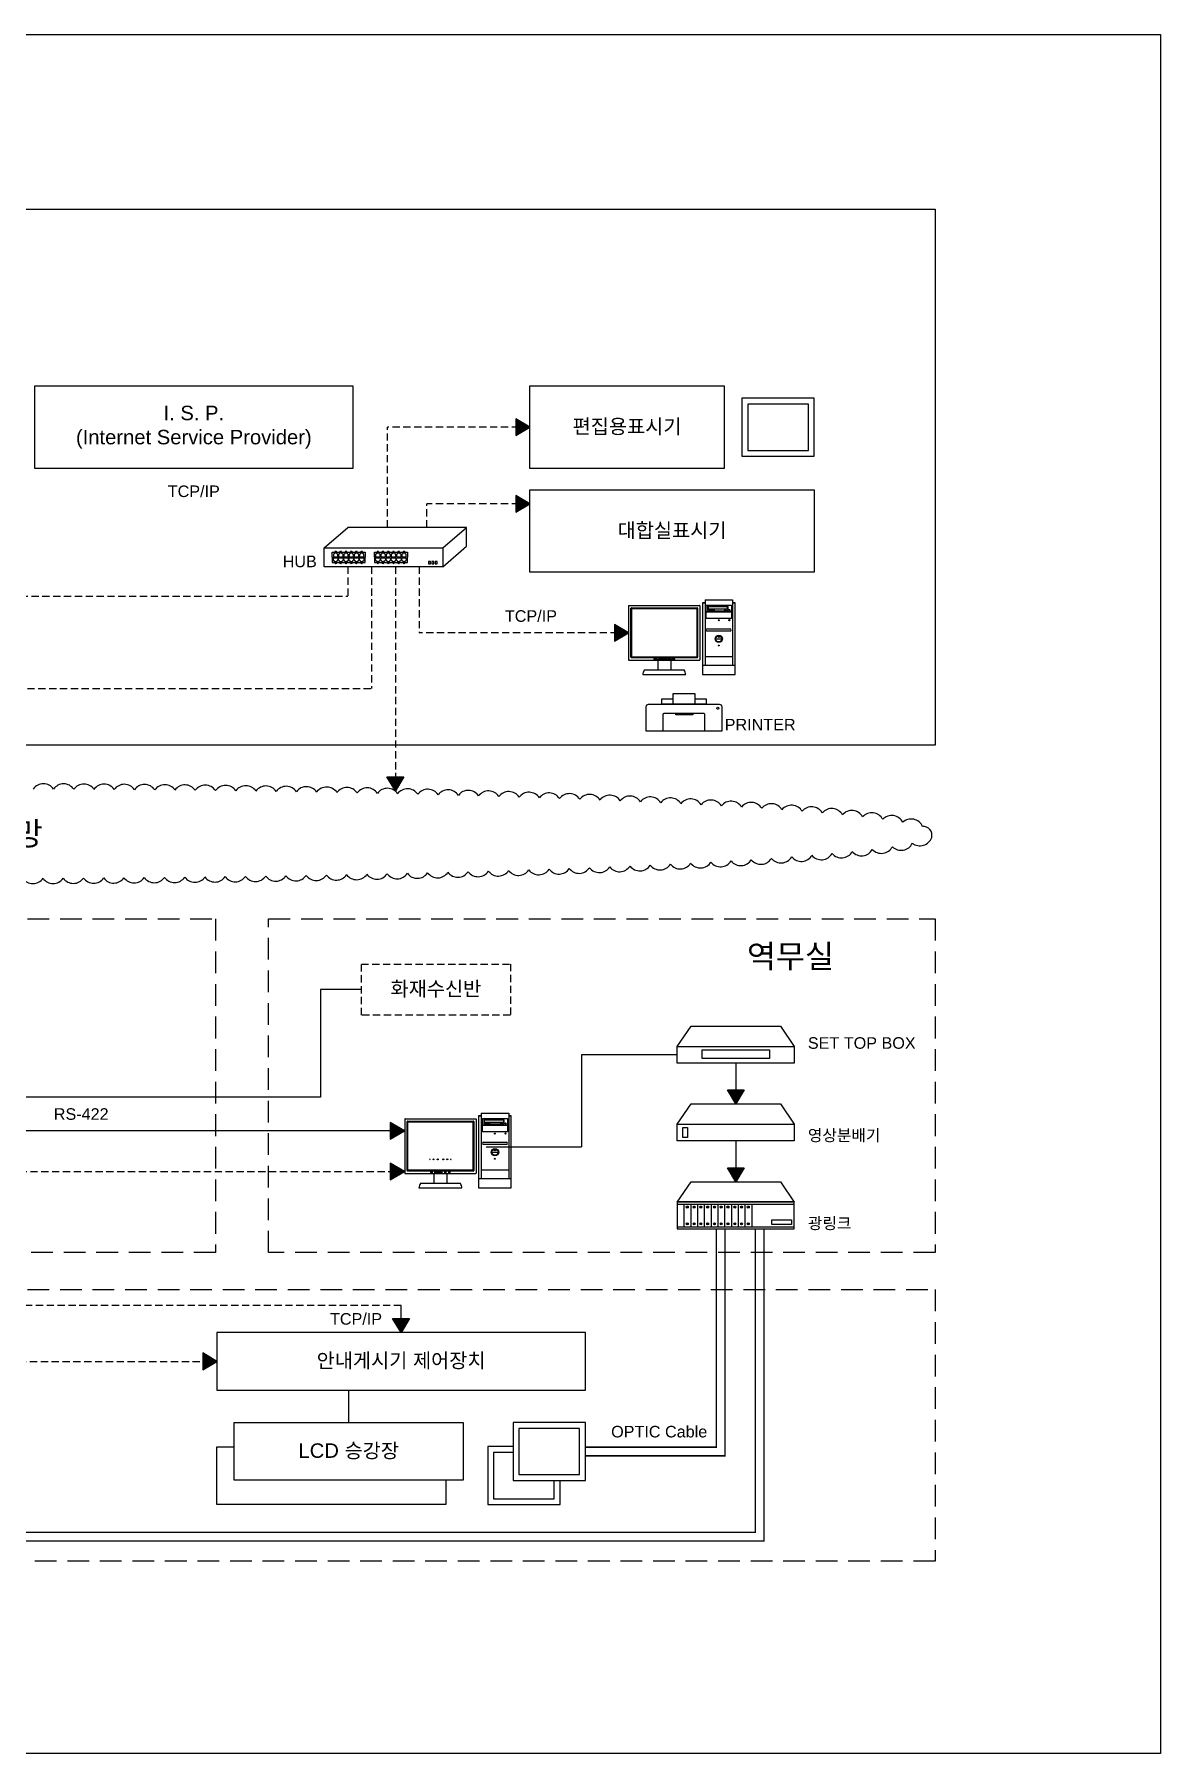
# Model space of a CAD drawing. Header units: millimetres. Extents: x 0 to 841, y 0 to 594.
# Drawn here: x 452 to 841, y 0 to 594 of the extents above; entities that cross this region are included whole.
import ezdxf
from ezdxf.enums import TextEntityAlignment as Align

# ---------------------------------------------------------------- set-up
doc = ezdxf.new("R2010")
doc.units = ezdxf.units.MM
doc.header["$LTSCALE"] = 10
doc.linetypes.add('HIDDEN', pattern=[0.375, 0.25, -0.125])
for name, color, linetype in [('LINE01', 4, 'Continuous'), ('LINE02', 4, 'Continuous'), ('LINE03', 4, 'Continuous'), ('TEXT02', 3, 'Continuous'), ('TEXT03', 3, 'Continuous'), ('TITBOX', 7, 'Continuous')]:
    doc.layers.add(name, color=color, linetype=linetype)
doc.styles.get("Standard").update_dxf_attribs({"font": 'arial.ttf'})

msp = doc.modelspace()

# ---------------------------------------------------------------- hatches: boundary and pattern name
at = {"layer": 'LINE01'}
h = msp.add_hatch(color=256, dxfattribs=at)
h.dxf.hatch_style = 1
h.paths.add_polyline_path([(618.04, 455.36), (622.91, 458.28), (618.04, 461.2)])
h = msp.add_hatch(color=256, dxfattribs=at)
h.dxf.hatch_style = 1
h.paths.add_polyline_path([(618.04, 428.89), (622.91, 431.81), (618.04, 434.73)])
h = msp.add_hatch(color=256, dxfattribs=at)
h.dxf.hatch_style = 1
h.paths.add_polyline_path([(652.18, 384.32), (657.05, 387.25), (652.18, 390.17)])
h = msp.add_hatch(color=256, dxfattribs=at)
h.dxf.hatch_style = 1
h.paths.add_polyline_path([(573.5, 337.46), (576.42, 332.59), (579.34, 337.46)])
h = msp.add_hatch(color=256, dxfattribs=at)
h.dxf.hatch_style = 1
h.paths.add_polyline_path([(691.19, 229.33), (694.11, 224.46), (697.03, 229.33)])
h = msp.add_hatch(color=256, dxfattribs=at)
h.dxf.hatch_style = 1
h.paths.add_polyline_path([(574.66, 212.27), (579.53, 215.19), (574.66, 218.11)])
h = msp.add_hatch(color=256, dxfattribs=at)
h.dxf.hatch_style = 1
h.paths.add_polyline_path([(574.66, 198.19), (579.54, 201.11), (574.66, 204.03)])
h = msp.add_hatch(color=256, dxfattribs=at)
h.dxf.hatch_style = 1
h.paths.add_polyline_path([(691.19, 202.44), (694.11, 197.57), (697.03, 202.44)])
h = msp.add_hatch(color=256, dxfattribs=at)
h.dxf.hatch_style = 1
h.paths.add_polyline_path([(575.47, 150.35), (578.39, 145.47), (581.31, 150.35)])
h = msp.add_hatch(color=256, dxfattribs=at)
h.dxf.hatch_style = 1
h.paths.add_polyline_path([(509.81, 132.61), (514.68, 135.53), (509.81, 138.45)])

# ---------------------------------------------------------------- linework, layer by layer
at = {"layer": 'LINE01', "linetype": 'HIDDEN'}
for p, q in [((573.64, 423.66), (573.64, 458.28)), ((622.91, 458.28), (573.64, 458.28)), ((622.91, 431.81), (587.35, 431.81)), ((587.35, 423.66), (587.35, 431.81)), ((559.98, 410.07), (559.98, 399.95)), ((568.2, 410.07), (568.2, 368.01)), ((576.42, 410.07), (576.42, 332.59)), ((584.64, 410.07), (584.64, 387.25)), ((401.84, 399.95), (559.98, 399.95)), ((657.05, 387.25), (584.64, 387.25)), ((374.2, 368.01), (568.2, 368.01)), ((438.97, 201.11), (579.54, 201.11)), ((578.39, 154.82), (417.08, 154.82)), ((326.32, 135.53), (514.68, 135.53))]:
    msp.add_line(p, q, dxfattribs=at)
at = {"layer": 'LINE01'}
for p, q in [((564.65, 264), (550.56, 264)), ((550.56, 264), (550.56, 226.82)), ((640.74, 241.47), (640.74, 209.7)), ((673.89, 241.47), (640.74, 241.47)), ((694.11, 238.6), (694.11, 224.46)), ((550.56, 226.82), (361.19, 226.82)), ((579.53, 215.19), (361.19, 215.19)), ((607.85, 209.7), (640.74, 209.7)), ((694.11, 211.71), (694.11, 197.57)), ((578.39, 145.47), (578.39, 154.82)), ((560.29, 114.38), (560.29, 125.59))]:
    msp.add_line(p, q, dxfattribs=at)
for points in [[(77.99, 533.65), (763.01, 533.65), (763.01, 348.38), (77.99, 348.38)], [(618.04, 455.36), (622.91, 458.28), (618.04, 461.2)], [(618.04, 428.89), (622.91, 431.81), (618.04, 434.73)], [(652.18, 384.32), (657.05, 387.25), (652.18, 390.17)], [(579.34, 337.46), (576.42, 332.59), (573.5, 337.46)], [(697.03, 229.33), (694.11, 224.46), (691.19, 229.33)], [(574.66, 212.27), (579.53, 215.19), (574.66, 218.11)], [(574.66, 198.19), (579.54, 201.11), (574.66, 204.03)], [(697.03, 202.44), (694.11, 197.57), (691.19, 202.44)], [(581.31, 150.35), (578.39, 145.47), (575.47, 150.35)], [(509.81, 132.61), (514.68, 135.53), (509.81, 138.45)]]:
    msp.add_lwpolyline(points, close=True, dxfattribs=at)
at = {"layer": 'LINE01', "linetype": 'HIDDEN', "ltscale": 3}
for points in [[(77.99, 288.38), (514.27, 288.38), (514.27, 173.08), (77.99, 173.08)], [(532.57, 288.38), (763.01, 288.38), (763.01, 173.08), (532.57, 173.08)], [(77.99, 160.33), (763.01, 160.33), (763.01, 66.46), (77.99, 66.46)]]:
    msp.add_lwpolyline(points, close=True, dxfattribs=at)
at = {"layer": 'LINE01', "const_width": 0.5}
for points in [[(303.57, 86.07), (303.57, 73.44), (703.86, 73.44), (703.86, 181.32)], [(306.57, 86.07), (306.57, 76.44), (700.86, 76.44), (700.86, 181.32)], [(642.1, 102.88), (690.37, 102.88), (690.37, 181.32)], [(642.1, 105.88), (687.37, 105.88), (687.37, 181.32)]]:
    msp.add_lwpolyline(points, dxfattribs=at)
at = {"layer": 'LINE02', "linetype": 'Continuous'}
for points in [[(451.72, 472.52), (561.74, 472.52), (561.74, 444.04), (451.72, 444.04)], [(642.1, 145.47), (514.68, 145.47), (514.68, 125.59), (642.1, 125.59)]]:
    msp.add_lwpolyline(points, close=True, dxfattribs=at)
at = {"layer": 'LINE02'}
for points in [[(622.91, 472.52), (690.12, 472.52), (690.12, 444.04), (622.91, 444.04)], [(622.91, 436.63), (721.24, 436.63), (721.24, 408.15), (622.91, 408.15)], [(520.69, 114.38), (599.89, 114.38), (599.89, 94.49), (520.69, 94.49)]]:
    msp.add_lwpolyline(points, close=True, dxfattribs=at)
msp.add_lwpolyline([(447.59, 302.41, 0.520567), (454.59, 302.44, 0.520567), (461.59, 302.47, 0.520567), (468.59, 302.51, 0.520567), (475.59, 302.56, 0.520567), (482.59, 302.62, 0.520567), (489.59, 302.68, 0.520567), (496.59, 302.75, 0.520567), (503.59, 302.82, 0.520567), (510.59, 302.9, 0.520567), (517.59, 302.99, 0.520567), (524.59, 303.09, 0.520567), (531.59, 303.2, 0.520567), (538.59, 303.31, 0.520567), (545.59, 303.43, 0.520567), (552.59, 303.56, 0.520567), (559.59, 303.69, 0.520567), (566.58, 303.84, 0.520567), (573.58, 303.99, 0.520567), (580.58, 304.15, 0.520567), (587.58, 304.33, 0.520567), (594.58, 304.51, 0.520567), (601.57, 304.7, 0.520567), (608.57, 304.9, 0.520567), (615.57, 305.12, 0.520567), (622.56, 305.34, 0.520567), (629.56, 305.58, 0.520567), (636.55, 305.83, 0.520567), (643.55, 306.09, 0.520567), (650.54, 306.37, 0.520567), (657.54, 306.67, 0.520567), (664.53, 306.98, 0.520567), (671.52, 307.31, 0.520567), (678.51, 307.66, 0.520567), (685.5, 308.03, 0.520567), (692.49, 308.43, 0.520567), (699.48, 308.86, 0.520567), (706.46, 309.32, 0.520567), (713.45, 309.82, 0.520567), (720.43, 310.37, 0.520567), (727.4, 310.97, 0.520567), (734.37, 311.65, 0.520567), (741.32, 312.42, 0.520567), (748.26, 313.35, 0.520567), (755.16, 314.55, 0.520567), (761.84, 316.57, 0.520567), (758.68, 320.3, 0.520567), (751.84, 321.77, 0.520567), (744.92, 322.81, 0.520567), (737.97, 323.66, 0.520567), (731.01, 324.38, 0.520567), (724.04, 325.02, 0.520567), (717.06, 325.59, 0.520567), (710.08, 326.12, 0.520567), (703.1, 326.6, 0.520567), (696.11, 327.04, 0.520567), (689.12, 327.45, 0.520567), (682.13, 327.84, 0.520567), (675.14, 328.2, 0.520567), (668.15, 328.54, 0.520567), (661.16, 328.87, 0.520567), (654.17, 329.17, 0.520567), (647.17, 329.46, 0.520567), (640.18, 329.73, 0.520567), (633.18, 329.98, 0.520567), (626.19, 330.23, 0.520567), (619.19, 330.46, 0.520567), (612.19, 330.68, 0.520567), (605.2, 330.89, 0.520567), (598.2, 331.08, 0.520567), (591.2, 331.27, 0.520567), (584.2, 331.45, 0.520567), (577.21, 331.62, 0.520567), (570.21, 331.77, 0.520567), (563.21, 331.92, 0.520567), (556.21, 332.06, 0.520567), (549.21, 332.2, 0.520567), (542.21, 332.32, 0.520567), (535.21, 332.44, 0.520567), (528.21, 332.55, 0.520567), (521.22, 332.65, 0.520567), (514.22, 332.74, 0.520567), (507.22, 332.83, 0.520567), (500.22, 332.91, 0.520567), (493.22, 332.98, 0.520567), (486.22, 333.04, 0.520567), (479.22, 333.1, 0.520567), (472.22, 333.15, 0.520567), (465.22, 333.2, 0.520567), (458.22, 333.24, 0.520567), (451.22, 333.27, 0.520567)], format="xyb", dxfattribs=at)
at = {"layer": 'LINE02', "linetype": 'HIDDEN'}
msp.add_lwpolyline([(564.65, 272.81), (616.18, 272.81), (616.18, 255.18), (564.65, 255.18)], close=True, dxfattribs=at)
at = {"layer": 'LINE02'}
msp.add_lwpolyline([(593.88, 94.49), (593.88, 86.07), (514.68, 86.07), (514.68, 105.96), (520.69, 105.96)], dxfattribs=at)
at = {"layer": 'LINE03', "linetype": 'Continuous'}
for p, q in [((588.57, 411.84), (587.91, 411.84)), ((587.91, 411.84), (587.91, 411.12)), ((587.91, 411.12), (588.57, 411.12)), ((588.57, 411.12), (588.57, 411.84)), ((589.7, 411.84), (589.03, 411.84)), ((589.03, 411.84), (589.03, 411.12)), ((589.03, 411.12), (589.7, 411.12)), ((589.7, 411.12), (589.7, 411.84)), ((590.82, 411.84), (590.16, 411.84)), ((590.16, 411.84), (590.16, 411.12)), ((590.16, 411.12), (590.82, 411.12)), ((590.82, 411.12), (590.82, 411.84)), ((714.34, 190.67), (673.89, 190.67)), ((673.89, 189.88), (714.34, 189.88)), ((673.89, 189.88), (714.34, 189.88)), ((673.89, 189.88), (714.34, 189.88)), ((676.17, 189.88), (676.17, 182)), ((677.14, 188.65), (677.55, 189.05)), ((678.52, 189.88), (678.52, 182)), ((679.49, 188.65), (679.89, 189.05)), ((680.86, 189.88), (680.86, 182)), ((680.86, 189.88), (680.86, 182)), ((681.83, 188.65), (682.24, 189.05)), ((683.2, 189.88), (683.2, 182)), ((683.2, 189.88), (683.2, 182)), ((684.17, 188.65), (684.58, 189.05)), ((685.55, 189.88), (685.55, 182)), ((686.52, 188.65), (686.92, 189.05)), ((687.89, 189.88), (687.89, 182)), ((688.86, 188.65), (689.27, 189.05)), ((690.24, 189.88), (690.24, 182)), ((691.21, 188.65), (691.61, 189.05)), ((692.58, 189.88), (692.58, 182)), ((693.55, 188.65), (693.95, 189.05)), ((694.92, 189.88), (694.92, 182)), ((695.89, 188.65), (696.3, 189.05)), ((697.27, 189.88), (697.27, 182)), ((698.24, 188.65), (698.64, 189.05)), ((699.61, 189.88), (699.61, 182)), ((673.89, 182), (714.34, 182)), ((677.14, 182.83), (677.55, 183.23)), ((679.49, 182.83), (679.89, 183.23)), ((681.83, 182.83), (682.24, 183.23)), ((684.17, 182.83), (684.58, 183.23)), ((686.52, 182.83), (686.92, 183.23)), ((688.86, 182.83), (689.27, 183.23)), ((691.21, 182.83), (691.61, 183.23)), ((693.55, 182.83), (693.95, 183.23)), ((695.89, 182.83), (696.3, 183.23)), ((698.24, 182.83), (698.64, 183.23))]:
    msp.add_line(p, q, dxfattribs=at)
at = {"layer": 'LINE03'}
for p, q in [((683.47, 398.68), (683.47, 376.09)), ((683.47, 398.68), (693, 398.68)), ((693, 398.68), (693, 376.09)), ((657.05, 396.59), (657.05, 377.9)), ((657.16, 396.7), (681.61, 396.7)), ((657.88, 378.77), (657.88, 395.72)), ((658.14, 395.61), (657.93, 395.83)), ((658.04, 395.87), (680.73, 395.87)), ((658.14, 378.88), (658.14, 395.61)), ((658.14, 395.61), (680.63, 395.61)), ((680.63, 395.61), (680.84, 395.83)), ((680.63, 395.61), (680.63, 378.88)), ((680.89, 395.72), (680.89, 378.77)), ((681.71, 396.59), (681.71, 377.9)), ((682.61, 397.65), (683.47, 397.65)), ((684.36, 396.34), (684.36, 395.06)), ((684.53, 396.51), (691.18, 396.51)), ((684.53, 394.89), (691.18, 394.89)), ((684.56, 396.28), (691.15, 396.28)), ((684.56, 396.28), (684.56, 395.55)), ((684.56, 395.55), (691.15, 395.55)), ((685.47, 395.23), (685.47, 395.1)), ((685.47, 395.23), (686, 395.23)), ((685.47, 395.1), (686, 395.1)), ((686, 395.23), (686, 395.1)), ((686.32, 395.21), (686.59, 395.21)), ((686.32, 395.21), (686.32, 395.12)), ((686.32, 395.12), (686.59, 395.12)), ((686.59, 395.21), (686.59, 395.12)), ((690.16, 395.23), (690.16, 395.1)), ((690.16, 395.23), (690.69, 395.23)), ((690.16, 395.1), (690.69, 395.1)), ((690.69, 395.23), (690.69, 395.1)), ((691.15, 396.28), (691.15, 395.55)), ((691.35, 396.34), (691.35, 395.06)), ((693, 397.65), (693.87, 397.65)), ((682.61, 388.33), (682.61, 379.84)), ((684.28, 388.58), (692.19, 388.58)), ((684.28, 387.87), (692.19, 387.87)), ((686.93, 385.15), (689.54, 385.15)), ((657.16, 377.79), (681.61, 377.79)), ((658.14, 378.88), (657.93, 378.66)), ((680.73, 378.62), (658.04, 378.62)), ((680.63, 378.88), (658.14, 378.88)), ((662.57, 374.4), (676.21, 374.4)), ((665.85, 378.29), (666.74, 378.29)), ((666.74, 378.03), (665.85, 378.03)), ((667.13, 377.79), (667.13, 374.4)), ((667.26, 378.29), (668.14, 378.29)), ((668.14, 378.03), (667.26, 378.03)), ((668.66, 378.29), (670.11, 378.29)), ((670.11, 378.03), (668.66, 378.03)), ((670.63, 378.29), (671.51, 378.29)), ((671.51, 378.03), (670.63, 378.03)), ((671.64, 377.79), (671.64, 374.4)), ((672.03, 378.29), (672.92, 378.29)), ((672.92, 378.03), (672.03, 378.03)), ((680.63, 378.88), (680.84, 378.66)), ((682.61, 376.09), (693.87, 376.09)), ((683.47, 379), (693, 379)), ((661.94, 372.83), (676.82, 372.83)), ((605.21, 220.3), (606.08, 220.3)), ((606.08, 221.33), (606.08, 198.74)), ((606.08, 221.33), (615.61, 221.33)), ((615.61, 221.33), (615.61, 198.74)), ((615.61, 220.3), (616.47, 220.3)), ((579.66, 219.24), (579.66, 200.55)), ((579.76, 219.35), (604.21, 219.35)), ((580.48, 201.42), (580.48, 218.36)), ((580.74, 218.26), (580.53, 218.47)), ((580.64, 218.52), (603.34, 218.52)), ((580.74, 201.53), (580.74, 218.26)), ((580.74, 218.26), (603.23, 218.26)), ((603.23, 218.26), (603.45, 218.47)), ((603.23, 218.26), (603.23, 201.53)), ((603.49, 218.36), (603.49, 201.42)), ((604.32, 219.24), (604.32, 200.55)), ((606.96, 218.99), (606.96, 217.71)), ((607.13, 219.16), (613.78, 219.16)), ((607.13, 217.54), (613.78, 217.54)), ((607.16, 218.93), (613.76, 218.93)), ((607.16, 218.93), (607.16, 218.2)), ((607.16, 218.2), (613.76, 218.2)), ((608.07, 217.88), (608.07, 217.75)), ((608.07, 217.88), (608.6, 217.88)), ((608.07, 217.75), (608.6, 217.75)), ((608.6, 217.88), (608.6, 217.75)), ((608.92, 217.86), (609.19, 217.86)), ((608.92, 217.86), (608.92, 217.77)), ((608.92, 217.77), (609.19, 217.77)), ((609.19, 217.86), (609.19, 217.77)), ((612.77, 217.88), (612.77, 217.75)), ((612.77, 217.88), (613.3, 217.88)), ((612.77, 217.75), (613.3, 217.75)), ((613.3, 217.88), (613.3, 217.75)), ((613.76, 218.93), (613.76, 218.2)), ((613.95, 218.99), (613.95, 217.71)), ((605.21, 210.97), (605.21, 202.49)), ((606.89, 211.23), (614.8, 211.23)), ((606.89, 210.52), (614.8, 210.52)), ((609.54, 207.8), (612.15, 207.8)), ((579.76, 200.44), (604.21, 200.44)), ((580.74, 201.53), (580.53, 201.31)), ((603.34, 201.27), (580.64, 201.27)), ((603.23, 201.53), (580.74, 201.53)), ((585.17, 197.05), (598.81, 197.05)), ((588.46, 200.94), (589.34, 200.94)), ((589.34, 200.68), (588.46, 200.68)), ((589.73, 200.44), (589.73, 197.05)), ((589.86, 200.94), (590.75, 200.94)), ((590.75, 200.68), (589.86, 200.68)), ((591.27, 200.94), (592.71, 200.94)), ((592.71, 200.68), (591.27, 200.68)), ((593.23, 200.94), (594.12, 200.94)), ((594.12, 200.68), (593.23, 200.68)), ((594.24, 200.44), (594.24, 197.05)), ((594.63, 200.94), (595.52, 200.94)), ((595.52, 200.68), (594.63, 200.68)), ((603.23, 201.53), (603.45, 201.31)), ((605.21, 198.74), (616.47, 198.74)), ((606.08, 201.65), (615.61, 201.65)), ((584.55, 195.48), (599.43, 195.48))]:
    msp.add_line(p, q, dxfattribs=at)
at = {"layer": 'LINE03', "linetype": 'Continuous'}
for points in [[(696.24, 448.28), (721.24, 448.28), (721.24, 468.28), (696.24, 468.28)], [(698.24, 450.28), (719.24, 450.28), (719.24, 466.28), (698.24, 466.28)], [(551.75, 416.57), (592.87, 416.57), (592.87, 410.07), (551.75, 410.07)], [(554.98, 413.51), (556.53, 413.51), (556.53, 414.43), (556.32, 414.43), (556.32, 414.65), (556.04, 414.65), (556.04, 414.92), (555.46, 414.92), (555.46, 414.65), (555.19, 414.65), (555.19, 414.43), (554.98, 414.43)], [(554.98, 413.15), (556.53, 413.15), (556.53, 412.23), (556.32, 412.23), (556.32, 412.02), (556.04, 412.02), (556.04, 411.74), (555.46, 411.74), (555.46, 412.02), (555.19, 412.02), (555.19, 412.23), (554.98, 412.23)], [(556.79, 413.51), (558.34, 413.51), (558.34, 414.43), (558.13, 414.43), (558.13, 414.65), (557.85, 414.65), (557.85, 414.92), (557.27, 414.92), (557.27, 414.65), (557, 414.65), (557, 414.43), (556.79, 414.43)], [(556.79, 413.15), (558.34, 413.15), (558.34, 412.23), (558.13, 412.23), (558.13, 412.02), (557.85, 412.02), (557.85, 411.74), (557.27, 411.74), (557.27, 412.02), (557, 412.02), (557, 412.23), (556.79, 412.23)], [(558.6, 413.51), (560.15, 413.51), (560.15, 414.43), (559.94, 414.43), (559.94, 414.65), (559.66, 414.65), (559.66, 414.92), (559.08, 414.92), (559.08, 414.65), (558.8, 414.65), (558.8, 414.43), (558.6, 414.43)], [(558.6, 413.15), (560.15, 413.15), (560.15, 412.23), (559.94, 412.23), (559.94, 412.02), (559.66, 412.02), (559.66, 411.74), (559.08, 411.74), (559.08, 412.02), (558.8, 412.02), (558.8, 412.23), (558.6, 412.23)], [(560.4, 413.51), (561.95, 413.51), (561.95, 414.43), (561.75, 414.43), (561.75, 414.65), (561.47, 414.65), (561.47, 414.92), (560.89, 414.92), (560.89, 414.65), (560.61, 414.65), (560.61, 414.43), (560.4, 414.43)], [(560.4, 413.15), (561.95, 413.15), (561.95, 412.23), (561.75, 412.23), (561.75, 412.02), (561.47, 412.02), (561.47, 411.74), (560.89, 411.74), (560.89, 412.02), (560.61, 412.02), (560.61, 412.23), (560.4, 412.23)], [(562.21, 413.51), (563.76, 413.51), (563.76, 414.43), (563.55, 414.43), (563.55, 414.65), (563.28, 414.65), (563.28, 414.92), (562.7, 414.92), (562.7, 414.65), (562.42, 414.65), (562.42, 414.43), (562.21, 414.43)], [(562.21, 413.15), (563.76, 413.15), (563.76, 412.23), (563.55, 412.23), (563.55, 412.02), (563.28, 412.02), (563.28, 411.74), (562.7, 411.74), (562.7, 412.02), (562.42, 412.02), (562.42, 412.23), (562.21, 412.23)], [(564.02, 413.51), (565.57, 413.51), (565.57, 414.43), (565.36, 414.43), (565.36, 414.65), (565.09, 414.65), (565.09, 414.92), (564.51, 414.92), (564.51, 414.65), (564.23, 414.65), (564.23, 414.43), (564.02, 414.43)], [(564.02, 413.15), (565.57, 413.15), (565.57, 412.23), (565.36, 412.23), (565.36, 412.02), (565.09, 412.02), (565.09, 411.74), (564.51, 411.74), (564.51, 412.02), (564.23, 412.02), (564.23, 412.23), (564.02, 412.23)], [(569.59, 413.51), (571.14, 413.51), (571.14, 414.43), (570.93, 414.43), (570.93, 414.65), (570.65, 414.65), (570.65, 414.92), (570.07, 414.92), (570.07, 414.65), (569.8, 414.65), (569.8, 414.43), (569.59, 414.43)], [(569.59, 413.15), (571.14, 413.15), (571.14, 412.23), (570.93, 412.23), (570.93, 412.02), (570.65, 412.02), (570.65, 411.74), (570.07, 411.74), (570.07, 412.02), (569.8, 412.02), (569.8, 412.23), (569.59, 412.23)], [(571.4, 413.51), (572.95, 413.51), (572.95, 414.43), (572.74, 414.43), (572.74, 414.65), (572.46, 414.65), (572.46, 414.92), (571.88, 414.92), (571.88, 414.65), (571.61, 414.65), (571.61, 414.43), (571.4, 414.43)], [(571.4, 413.15), (572.95, 413.15), (572.95, 412.23), (572.74, 412.23), (572.74, 412.02), (572.46, 412.02), (572.46, 411.74), (571.88, 411.74), (571.88, 412.02), (571.61, 412.02), (571.61, 412.23), (571.4, 412.23)], [(573.21, 413.51), (574.76, 413.51), (574.76, 414.43), (574.55, 414.43), (574.55, 414.65), (574.27, 414.65), (574.27, 414.92), (573.69, 414.92), (573.69, 414.65), (573.41, 414.65), (573.41, 414.43), (573.21, 414.43)], [(573.21, 413.15), (574.76, 413.15), (574.76, 412.23), (574.55, 412.23), (574.55, 412.02), (574.27, 412.02), (574.27, 411.74), (573.69, 411.74), (573.69, 412.02), (573.41, 412.02), (573.41, 412.23), (573.21, 412.23)], [(575.01, 413.51), (576.56, 413.51), (576.56, 414.43), (576.36, 414.43), (576.36, 414.65), (576.08, 414.65), (576.08, 414.92), (575.5, 414.92), (575.5, 414.65), (575.22, 414.65), (575.22, 414.43), (575.01, 414.43)], [(575.01, 413.15), (576.56, 413.15), (576.56, 412.23), (576.36, 412.23), (576.36, 412.02), (576.08, 412.02), (576.08, 411.74), (575.5, 411.74), (575.5, 412.02), (575.22, 412.02), (575.22, 412.23), (575.01, 412.23)], [(576.82, 413.51), (578.37, 413.51), (578.37, 414.43), (578.16, 414.43), (578.16, 414.65), (577.89, 414.65), (577.89, 414.92), (577.31, 414.92), (577.31, 414.65), (577.03, 414.65), (577.03, 414.43), (576.82, 414.43)], [(576.82, 413.15), (578.37, 413.15), (578.37, 412.23), (578.16, 412.23), (578.16, 412.02), (577.89, 412.02), (577.89, 411.74), (577.31, 411.74), (577.31, 412.02), (577.03, 412.02), (577.03, 412.23), (576.82, 412.23)], [(578.63, 413.51), (580.18, 413.51), (580.18, 414.43), (579.97, 414.43), (579.97, 414.65), (579.7, 414.65), (579.7, 414.92), (579.12, 414.92), (579.12, 414.65), (578.84, 414.65), (578.84, 414.43), (578.63, 414.43)], [(578.63, 413.15), (580.18, 413.15), (580.18, 412.23), (579.97, 412.23), (579.97, 412.02), (579.7, 412.02), (579.7, 411.74), (579.12, 411.74), (579.12, 412.02), (578.84, 412.02), (578.84, 412.23), (578.63, 412.23)], [(673.89, 244.35), (714.34, 244.35), (714.34, 238.6), (673.89, 238.6)], [(682.46, 243.17), (705.77, 243.17), (705.77, 240.11), (682.46, 240.11)], [(673.89, 217.45), (714.34, 217.45), (714.34, 211.71), (673.89, 211.71)], [(675.78, 216.28), (677.46, 216.28), (677.46, 212.89), (675.78, 212.89)], [(673.89, 181.32), (714.34, 181.32), (714.34, 190.56), (673.89, 190.56)], [(706.56, 184.43), (713.39, 184.43), (713.39, 182.81), (706.56, 182.81)], [(617.1, 94.38), (642.1, 94.38), (642.1, 114.38), (617.1, 114.38)], [(619.1, 96.38), (640.1, 96.38), (640.1, 112.38), (619.1, 112.38)]]:
    msp.add_lwpolyline(points, close=True, dxfattribs=at)
at = {"layer": 'LINE03', "linetype": 'Continuous', "flags": 128}
for points in [[(551.75, 416.57), (559.94, 423.66)], [(601.05, 423.66), (559.94, 423.66)], [(592.87, 416.57), (601.05, 423.66)], [(601.05, 417.17), (601.05, 423.66)], [(592.87, 410.07), (601.05, 417.17)]]:
    msp.add_lwpolyline(points, dxfattribs=at)
at = {"layer": 'LINE03', "linetype": 'Continuous'}
for points in [[(554.58, 413.33), (554.58, 415.07), (566.02, 415.07), (566.02, 413.33)], [(554.58, 413.33), (566.02, 413.33)], [(554.58, 413.33), (554.58, 411.59), (566.02, 411.59), (566.02, 413.33)], [(554.58, 413.33), (566.02, 413.33)], [(569.19, 413.33), (569.19, 415.07), (580.63, 415.07), (580.63, 413.33)], [(569.19, 413.33), (569.19, 411.59), (580.63, 411.59), (580.63, 413.33)], [(673.89, 244.35), (678.71, 251.35), (709.52, 251.35), (714.34, 244.35)], [(673.89, 217.45), (678.71, 224.46), (709.52, 224.46), (714.34, 217.45)], [(673.89, 190.56), (678.71, 197.57), (709.52, 197.57), (714.34, 190.56)], [(617.1, 106.07), (608.35, 106.07), (608.35, 86.07), (633.35, 86.07), (633.35, 94.38)], [(617.1, 104.07), (610.35, 104.07), (610.35, 88.07), (631.35, 88.07), (631.35, 94.38)]]:
    msp.add_lwpolyline(points, dxfattribs=at)
at = {"layer": 'LINE03'}
for points in [[(683.47, 397.65), (682.61, 397.65), (682.61, 372.83), (693.87, 372.83), (693.87, 397.65), (693, 397.65)], [(679.95, 364.44), (683.85, 364.44), (683.85, 362.58), (668.52, 362.58), (668.52, 364.44), (672.42, 364.44)], [(672.42, 362.58), (672.42, 366.25), (679.95, 366.25), (679.95, 362.58)], [(606.08, 220.3), (605.21, 220.3), (605.21, 195.48), (616.47, 195.48), (616.47, 220.3), (615.61, 220.3)]]:
    msp.add_lwpolyline(points, dxfattribs=at)
for points in [[(683.88, 396.84), (692.58, 396.84), (692.58, 394.52), (683.88, 394.52)], [(683.88, 394.52), (692.58, 394.52), (692.58, 392.21), (683.88, 392.21)], [(673.36, 359.52), (679.31, 359.52), (679.31, 358.89), (673.36, 358.89)], [(606.49, 219.49), (615.18, 219.49), (615.18, 217.17), (606.49, 217.17)], [(606.49, 217.17), (615.18, 217.17), (615.18, 214.86), (606.49, 214.86)]]:
    msp.add_lwpolyline(points, close=True, dxfattribs=at)
msp.add_lwpolyline([(663.97, 362.58), (688.41, 362.58, -0.414214), (689.25, 361.74), (689.25, 353.24), (663.13, 353.24), (663.13, 361.74, -0.414214)], format="xyb", close=True, dxfattribs=at)
at = {"layer": 'LINE03', "flags": 128}
msp.add_lwpolyline([(669.05, 353.24), (669.05, 359.1, -0.414214), (669.47, 359.52), (682.9, 359.52, -0.414214), (683.32, 359.1), (683.32, 353.24)], format="xyb", dxfattribs=at)
at = {"layer": 'LINE03'}
for centre, radius in [((685.04, 395.17), 0.113), ((691.91, 395.09), 0.212), ((688.24, 385.15), 1.3), ((688.24, 385.15), 1.06), ((688.24, 385.15), 1.06), ((688.24, 391.57), 0.169), ((691.91, 391.62), 0.212), ((688.24, 385.83), 0.212), ((688.24, 382.86), 0.169), ((687.94, 361.16), 0.352), ((607.65, 217.82), 0.113), ((610.84, 214.22), 0.169), ((614.51, 217.74), 0.212), ((614.51, 214.27), 0.212), ((610.84, 207.8), 1.3), ((610.84, 207.8), 1.06), ((610.84, 207.8), 1.06), ((610.84, 208.48), 0.212), ((610.84, 205.51), 0.169)]:
    msp.add_circle(centre, radius, dxfattribs=at)
at = {"layer": 'LINE03', "linetype": 'Continuous'}
for centre, radius in [((677.35, 188.85), 0.343), ((677.35, 188.85), 0.286), ((679.69, 188.85), 0.343), ((679.69, 188.85), 0.286), ((682.03, 188.85), 0.343), ((682.03, 188.85), 0.286), ((684.38, 188.85), 0.343), ((684.38, 188.85), 0.286), ((686.72, 188.85), 0.343), ((686.72, 188.85), 0.286), ((689.06, 188.85), 0.343), ((689.06, 188.85), 0.286), ((691.41, 188.85), 0.343), ((691.41, 188.85), 0.286), ((693.75, 188.85), 0.343), ((693.75, 188.85), 0.286), ((696.1, 188.85), 0.343), ((696.1, 188.85), 0.286), ((698.44, 188.85), 0.343), ((698.44, 188.85), 0.286), ((677.35, 183.03), 0.343), ((677.35, 183.03), 0.286), ((679.69, 183.03), 0.343), ((679.69, 183.03), 0.286), ((682.03, 183.03), 0.343), ((682.03, 183.03), 0.286), ((684.38, 183.03), 0.343), ((684.38, 183.03), 0.286), ((686.72, 183.03), 0.343), ((686.72, 183.03), 0.286), ((689.06, 183.03), 0.343), ((689.06, 183.03), 0.286), ((691.41, 183.03), 0.343), ((691.41, 183.03), 0.286), ((693.75, 183.03), 0.343), ((693.75, 183.03), 0.286), ((696.1, 183.03), 0.343), ((696.1, 183.03), 0.286), ((698.44, 183.03), 0.343), ((698.44, 183.03), 0.286)]:
    msp.add_circle(centre, radius, dxfattribs=at)
at = {"layer": 'LINE03'}
for centre, radius, start, end in [((684.53, 396.34), 0.171, 90, 180), ((684.53, 395.06), 0.171, 180, 270), ((691.18, 396.34), 0.171, 0, 90), ((691.18, 395.06), 0.171, 270, 0), ((684.28, 388.23), 0.354, 90, 270), ((692.19, 388.23), 0.354, 270, 90), ((607.13, 218.99), 0.171, 90, 180), ((607.13, 217.71), 0.171, 180, 270), ((613.78, 218.99), 0.171, 0, 90), ((613.78, 217.71), 0.171, 270, 0), ((606.89, 210.87), 0.354, 90, 270), ((614.8, 210.87), 0.354, 270, 90)]:
    msp.add_arc(centre, radius, start, end, dxfattribs=at)
at = {"layer": 'LINE03', "linetype": 'Continuous'}
for centre in [(555.74, 415.37), (555.74, 411.23), (557.54, 415.37), (557.54, 411.23), (559.35, 415.37), (559.35, 411.23), (561.16, 415.37), (561.16, 411.23), (562.97, 415.37), (562.97, 411.23), (564.78, 415.37), (564.78, 411.23), (570.35, 415.37), (570.35, 411.23), (572.16, 415.37), (572.16, 411.23), (573.96, 415.37), (573.96, 411.23), (575.77, 415.37), (575.77, 411.23), (577.58, 415.37), (577.58, 411.23), (579.39, 415.37), (579.39, 411.23)]:
    msp.add_ellipse(centre, major_axis=(-0.237, 0), ratio=0.444446, dxfattribs=at)
at = {"layer": 'LINE03'}
for centre, major_axis, start_param, end_param in [((657.16, 396.59), (-0.0737, 0.0737), -0.785398, 0.785398), ((658.04, 395.72), (-0.111, 0.111), -0.785398, 0.785398), ((680.73, 395.72), (0.111, 0.111), 5.497787, 7.068583), ((681.61, 396.59), (0.0737, 0.0737), 5.497787, 7.068583), ((657.16, 377.9), (0.0737, 0.0737), 2.356194, 3.926991), ((658.04, 378.77), (-0.111, 0.111), 0.785398, 2.356194), ((666.09, 372.3), (-2.95, 2.95), 0.274009, 0.656516), ((662.57, 374.25), (0.111, 0.111), 0.785398, 1.699279), ((665.85, 378.16), (-0.0921, 0.0921), -0.785398, 2.356194), ((666.74, 378.16), (0.0921, 0.0921), 3.926991, 7.068583), ((667.26, 378.16), (-0.0921, 0.0921), -0.785398, 2.356194), ((668.14, 378.16), (0.0921, 0.0921), 3.926991, 7.068583), ((668.39, 378.2), (-0.0737, 0.0737), 3.926991, 10.210176), ((668.66, 378.16), (-0.0921, 0.0921), -0.785398, 2.356194), ((670.11, 378.16), (0.0921, 0.0921), 3.926991, 7.068583), ((670.63, 378.16), (-0.0921, 0.0921), -0.785398, 2.356194), ((671.51, 378.16), (0.0921, 0.0921), 3.926991, 7.068583), ((672.03, 378.16), (-0.0921, 0.0921), -0.785398, 2.356194), ((672.92, 378.16), (0.0921, 0.0921), 3.926991, 7.068583), ((676.2, 374.25), (-0.111, 0.111), 4.583907, 5.497787), ((672.68, 372.3), (-2.95, 2.95), 4.055873, 4.43838), ((680.73, 378.77), (-0.111, 0.111), 2.356194, 3.926991), ((681.61, 377.9), (-0.0737, 0.0737), 2.356194, 3.926991), ((579.76, 219.24), (0.0737, 0.0737), 0.785398, 2.356194), ((580.64, 218.36), (-0.111, 0.111), -0.785398, 0.785398), ((603.34, 218.36), (0.111, 0.111), 5.497787, 7.068583), ((604.21, 219.24), (0.0737, 0.0737), 5.497787, 7.068583), ((588.46, 205.32), (-0.0921, 0.0921), -0.785398, 2.356194), ((589.34, 205.32), (0.0921, 0.0921), 3.926991, 7.068583), ((589.86, 205.32), (-0.0921, 0.0921), -0.785398, 2.356194), ((590.75, 205.32), (0.0921, 0.0921), 3.926991, 7.068583), ((591.27, 205.32), (-0.0921, 0.0921), -0.785398, 2.356194), ((592.71, 205.32), (0.0921, 0.0921), 3.926991, 7.068583), ((593.23, 205.32), (-0.0921, 0.0921), -0.785398, 2.356194), ((594.12, 205.32), (0.0921, 0.0921), 3.926991, 7.068583), ((594.63, 205.32), (-0.0921, 0.0921), -0.785398, 2.356194), ((595.52, 205.32), (0.0921, 0.0921), 3.926991, 7.068583), ((579.76, 200.55), (0.0737, 0.0737), 2.356194, 3.926991), ((580.64, 201.42), (-0.111, 0.111), 0.785398, 2.356194), ((588.69, 194.95), (-2.95, 2.95), 0.274009, 0.656516), ((585.17, 196.89), (0.111, 0.111), 0.785398, 1.699279), ((591, 200.85), (-0.0737, 0.0737), 3.926991, 10.210176), ((598.81, 196.89), (-0.111, 0.111), 4.583907, 5.497787), ((595.29, 194.95), (2.95, 2.95), 5.62667, 6.009176), ((603.34, 201.42), (-0.111, 0.111), 2.356194, 3.926991), ((604.21, 200.55), (-0.0737, 0.0737), 2.356194, 3.926991)]:
    msp.add_ellipse(centre, major_axis=major_axis, ratio=1, start_param=start_param, end_param=end_param, dxfattribs=at)
at = {"layer": 'TITBOX', "color": 1, "flags": 128}
msp.add_lwpolyline([(0, 594), (841, 594), (841, 0), (0, 0)], close=True, dxfattribs=at)

# ---------------------------------------------------------------- texts
at = {"layer": 'TEXT02', "attachment_point": 5}
for s, insert, char_height, width in [('I. S. P.\\P(Internet Service Provider)', (506.73, 458.28), 5, 110.0185), ('편집용표시기', (656.51, 458.28), 5, 67.2087), ('대합실표시기', (672.07, 422.39), 5, 98.3306), ('광   전   송   망', (420.5, 317.42), 8, 685.0218), ('{\\fGulim|b0|i0|c129|p50;역무실}', (713.01, 275.05), 8, 100), ('화재수신반', (590.42, 264), 5, 51.5288), ('안내게시기 제어장치', (578.39, 135.53), 5, 127.427), ('LCD 승강장', (560.29, 104.43), 5, 79.1975)]:
    msp.add_mtext(s, dxfattribs=dict(at, insert=insert, char_height=char_height, width=width))
at = {"layer": 'TEXT03'}
for s, p in [('TCP/IP', (506.73, 436.14)), ('HUB', (543.35, 411.91)), ('TCP/IP', (623.29, 393.04)), ('PRINTER', (702.54, 355.52)), ('RS-422', (467.8, 220.98)), ('TCP/IP', (562.82, 150.2)), ('OPTIC Cable', (667.63, 111.24))]:
    msp.add_text(s, height=4, dxfattribs=at).set_placement(p, align=Align.MIDDLE_CENTER)
at = {"layer": 'TEXT03', "char_height": 4, "width": 36.5106, "attachment_point": 1}
for s, insert in [('SET TOP BOX', (719.04, 247.52)), ('영상분배기', (719.04, 215.63)), ('광링크', (719.04, 185.24))]:
    msp.add_mtext(s, dxfattribs=dict(at, insert=insert))

doc.saveas('drawing.dxf')
